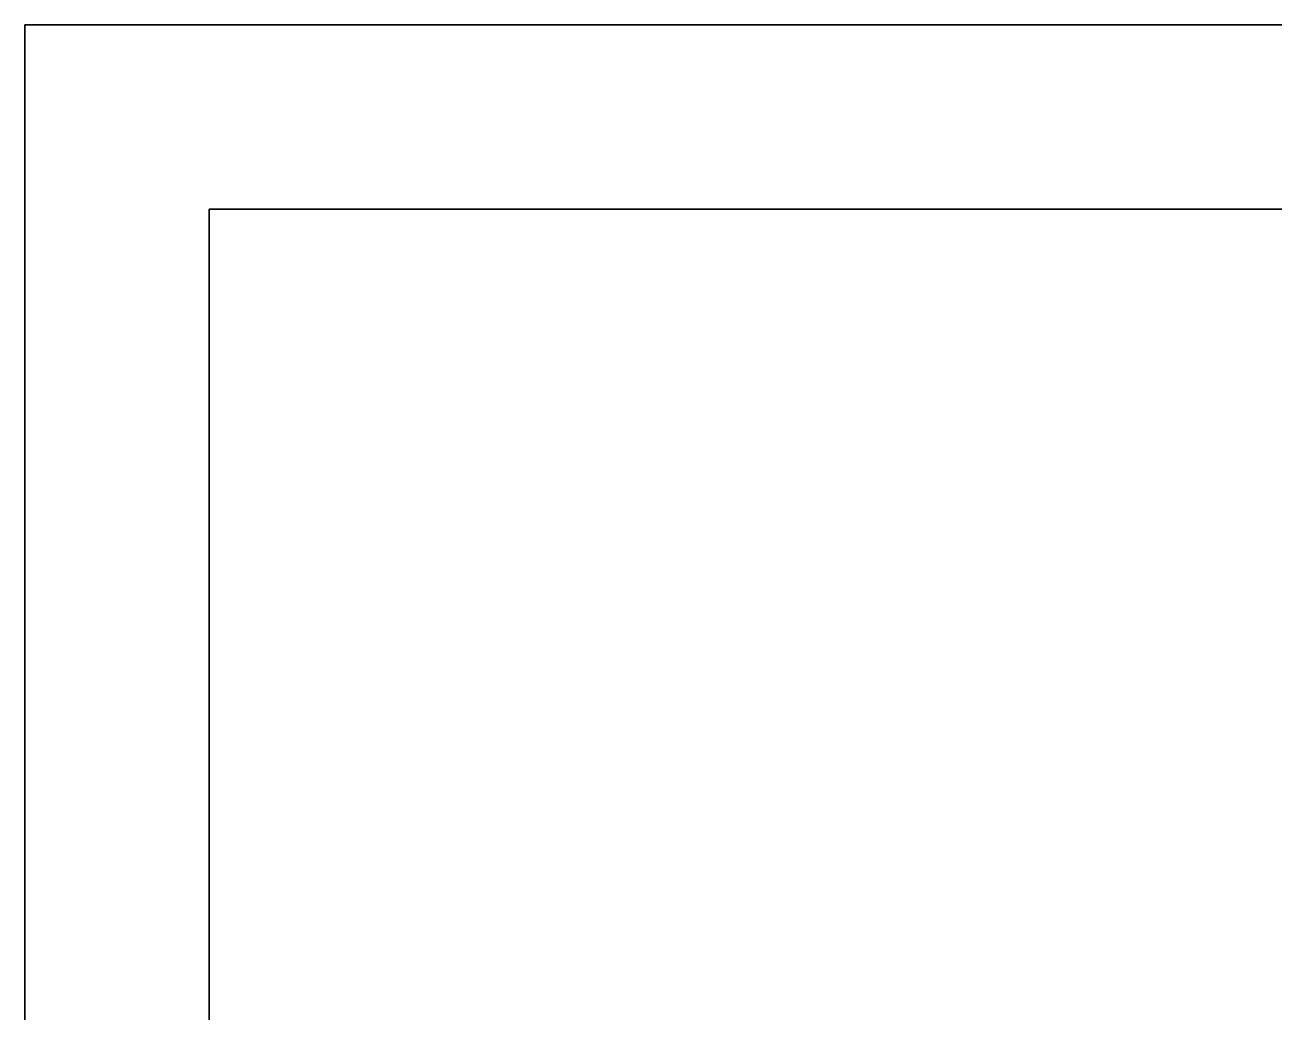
# Model space of a CAD drawing. Header units: inches. Extents: x 0 to 46333, y 12439 to 30520.
# Drawn here: x 13913.1 to 14208.6, y 23126.4 to 23359.9 of the extents above; entities that cross this region are included whole.
import ezdxf

# ---------------------------------------------------------------- set-up
doc = ezdxf.new("R2010")
doc.units = ezdxf.units.IN
doc.header["$MEASUREMENT"] = 0
doc.layers.add('DLX_FL1_LUM', color=7, linetype='Continuous', true_color=0xffd400)

msp = doc.modelspace()

# ---------------------------------------------------------------- linework, layer by layer
at = {"layer": 'DLX_FL1_LUM'}
for points in [[(13913.08, 23359.93, 0), (13913.08, 22761.54, 0)], [(13913.08, 22761.54, 0), (13913.08, 23359.93, 0)], [(13913.08, 23359.93, 0), (13913.08, 23359.93, 0)], [(14511.47, 23359.93, 0), (13913.08, 23359.93, 0)], [(13913.08, 23359.93, 0), (13913.08, 23359.93, 0)], [(13913.08, 23359.93, 0), (14511.47, 23359.93, 0)], [(13913.08, 23359.93, 0), (14511.47, 23359.93, 0)], [(13913.08, 22761.54, 0), (13913.08, 23359.93, 0)], [(14511.47, 23359.93, 0), (13913.08, 23359.93, 0)], [(13913.08, 23359.93, 0), (13913.08, 22761.54, 0)], [(13956.68, 23316.33, 0), (13956.68, 22805.14, 0)], [(14467.87, 23316.33, 0), (13956.68, 23316.33, 0)], [(13956.68, 22805.14, 0), (13956.68, 23316.33, 0)], [(13956.68, 23316.33, 0), (14467.87, 23316.33, 0)]]:
    msp.add_polyline3d(points, dxfattribs=at)

doc.saveas('drawing.dxf')
